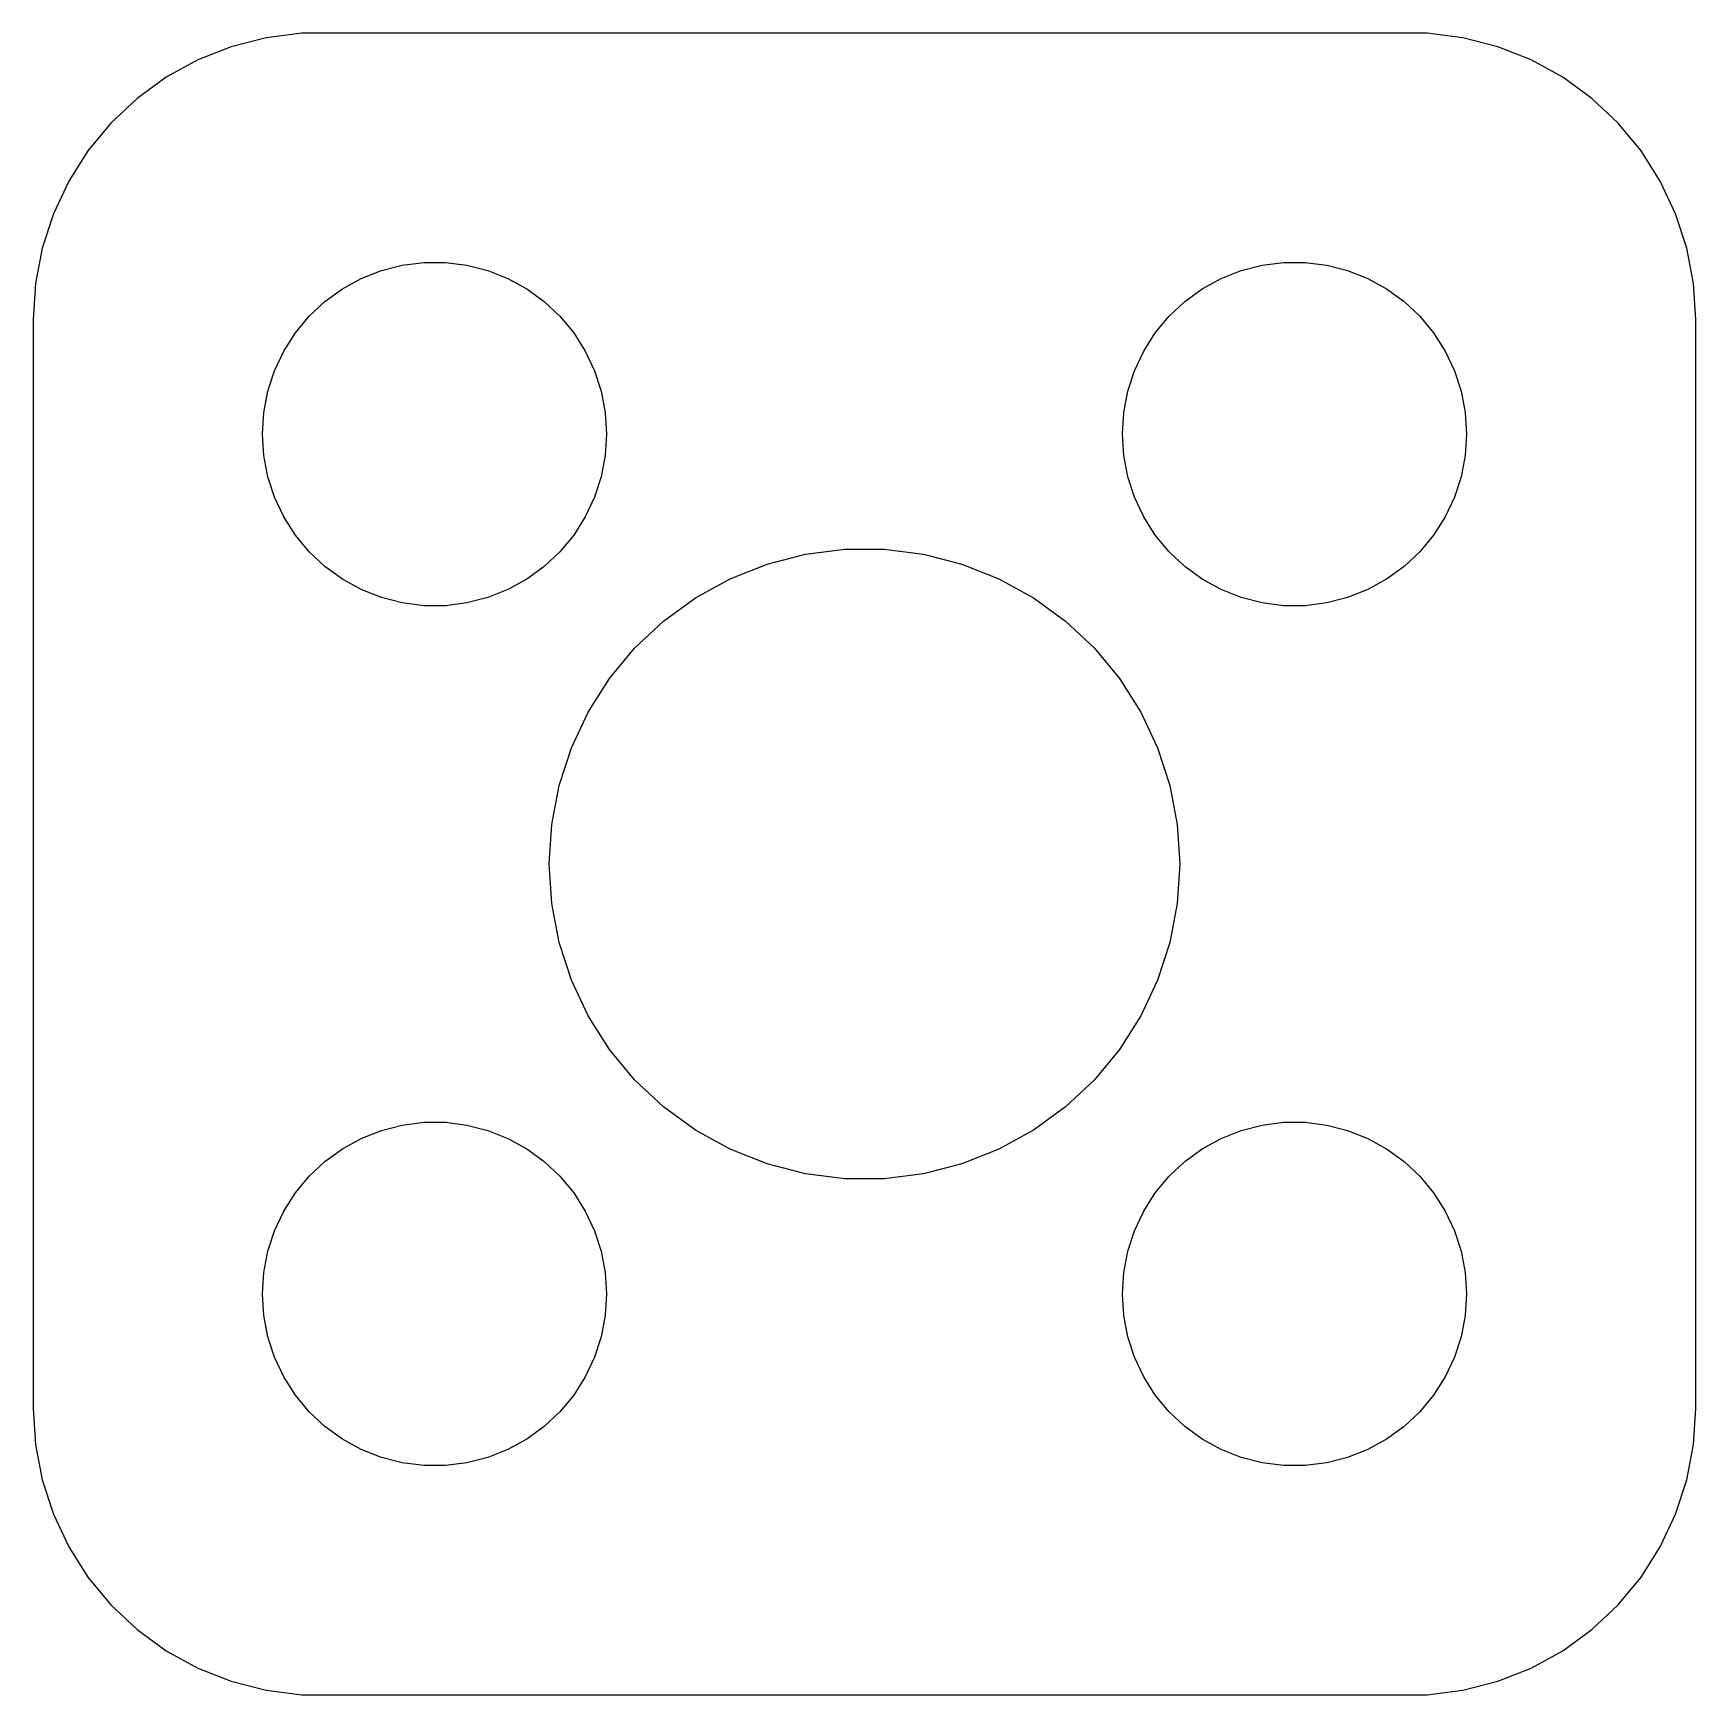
# Model space of a CAD drawing. Header units: metres. Extents: x -14.5 to 14.5, y 24.5 to 53.5.
import ezdxf

# ---------------------------------------------------------------- set-up
doc = ezdxf.new("R2010")
doc.units = ezdxf.units.M

msp = doc.modelspace()

# ---------------------------------------------------------------- linework, layer by layer
for p, q in [((-10.4369, 53.4114), (-11.0451, 53.2553)), ((-9.81395, 53.4901), (-10.4369, 53.4114)), ((9.81395, 53.4901), (-9.81395, 53.4901)), ((10.4369, 53.4114), (9.81395, 53.4901)), ((11.0451, 53.2553), (10.4369, 53.4114)), ((-11.0451, 53.2553), (-11.6289, 53.0241)), ((11.6289, 53.0241), (11.0451, 53.2553)), ((-11.6289, 53.0241), (-12.1791, 52.7216)), ((12.1791, 52.7216), (11.6289, 53.0241)), ((-12.1791, 52.7216), (-12.6871, 52.3526)), ((12.6871, 52.3526), (12.1791, 52.7216)), ((-12.6871, 52.3526), (-13.1448, 51.9227)), ((13.1448, 51.9227), (12.6871, 52.3526)), ((-13.1448, 51.9227), (-13.5451, 51.4389)), ((13.5451, 51.4389), (13.1448, 51.9227)), ((-13.5451, 51.4389), (-13.8815, 50.9088)), ((13.8815, 50.9088), (13.5451, 51.4389)), ((-13.8815, 50.9088), (-14.1489, 50.3406)), ((14.1489, 50.3406), (13.8815, 50.9088)), ((-14.1489, 50.3406), (-14.3429, 49.7434)), ((14.3429, 49.7434), (14.1489, 50.3406)), ((-14.3429, 49.7434), (-14.4606, 49.1267)), ((14.4606, 49.1267), (14.3429, 49.7434)), ((-8.77733, 49.2145), (-8.42705, 49.3532)), ((-8.42705, 49.3532), (-8.06213, 49.4469)), ((-8.06213, 49.4469), (-7.68837, 49.4941)), ((-7.68837, 49.4941), (-7.31161, 49.4941)), ((-7.31161, 49.4941), (-6.93785, 49.4469)), ((-6.93785, 49.4469), (-6.57294, 49.3532)), ((-6.57294, 49.3532), (-6.22266, 49.2145)), ((6.22266, 49.2145), (6.57294, 49.3532)), ((6.57294, 49.3532), (6.93785, 49.4469)), ((6.93785, 49.4469), (7.31161, 49.4941)), ((7.31161, 49.4941), (7.68837, 49.4941)), ((7.68837, 49.4941), (8.06213, 49.4469)), ((8.06213, 49.4469), (8.42705, 49.3532)), ((8.42705, 49.3532), (8.77733, 49.2145)), ((-14.4606, 49.1267), (-14.5, 48.5)), ((-9.41226, 48.8115), (-9.10747, 49.033)), ((-9.10747, 49.033), (-8.77733, 49.2145)), ((-6.22266, 49.2145), (-5.89252, 49.033)), ((-5.89252, 49.033), (-5.58772, 48.8115)), ((5.58772, 48.8115), (5.89252, 49.033)), ((5.89252, 49.033), (6.22266, 49.2145)), ((8.77733, 49.2145), (9.10747, 49.033)), ((9.10747, 49.033), (9.41226, 48.8115)), ((14.5, 48.5), (14.4606, 49.1267)), ((-9.6869, 48.5536), (-9.41226, 48.8115)), ((-5.58772, 48.8115), (-5.31308, 48.5536)), ((5.31308, 48.5536), (5.58772, 48.8115)), ((9.41226, 48.8115), (9.6869, 48.5536)), ((-14.5, 48.5), (-14.5, 29.5)), ((-9.92705, 48.2634), (-9.6869, 48.5536)), ((-5.31308, 48.5536), (-5.07294, 48.2634)), ((5.07294, 48.2634), (5.31308, 48.5536)), ((9.6869, 48.5536), (9.92705, 48.2634)), ((14.5, 29.5), (14.5, 48.5)), ((-10.1289, 47.9453), (-9.92705, 48.2634)), ((-5.07294, 48.2634), (-4.87108, 47.9453)), ((4.87108, 47.9453), (5.07294, 48.2634)), ((9.92705, 48.2634), (10.1289, 47.9453)), ((-10.2893, 47.6044), (-10.1289, 47.9453)), ((-4.87108, 47.9453), (-4.71066, 47.6044)), ((4.71066, 47.6044), (4.87108, 47.9453)), ((10.1289, 47.9453), (10.2893, 47.6044)), ((-10.4057, 47.2461), (-10.2893, 47.6044)), ((-4.71066, 47.6044), (-4.59424, 47.2461)), ((4.59424, 47.2461), (4.71066, 47.6044)), ((10.2893, 47.6044), (10.4057, 47.2461)), ((-10.4763, 46.876), (-10.4057, 47.2461)), ((-4.59424, 47.2461), (-4.52365, 46.876)), ((4.52365, 46.876), (4.59424, 47.2461)), ((10.4057, 47.2461), (10.4763, 46.876)), ((-10.5, 46.5), (-10.4763, 46.876)), ((-4.52365, 46.876), (-4.5, 46.5)), ((4.5, 46.5), (4.52365, 46.876)), ((10.4763, 46.876), (10.5, 46.5)), ((-10.4763, 46.124), (-10.5, 46.5)), ((-4.5, 46.5), (-4.52365, 46.124)), ((4.52365, 46.124), (4.5, 46.5)), ((10.5, 46.5), (10.4763, 46.124)), ((-10.4057, 45.7539), (-10.4763, 46.124)), ((-4.52365, 46.124), (-4.59424, 45.7539)), ((4.59424, 45.7539), (4.52365, 46.124)), ((10.4763, 46.124), (10.4057, 45.7539)), ((-10.2893, 45.3956), (-10.4057, 45.7539)), ((-4.59424, 45.7539), (-4.71066, 45.3956)), ((4.71066, 45.3956), (4.59424, 45.7539)), ((10.4057, 45.7539), (10.2893, 45.3956)), ((-10.1289, 45.0547), (-10.2893, 45.3956)), ((-4.71066, 45.3956), (-4.87108, 45.0547)), ((4.87108, 45.0547), (4.71066, 45.3956)), ((10.2893, 45.3956), (10.1289, 45.0547)), ((-9.92705, 44.7366), (-10.1289, 45.0547)), ((-4.87108, 45.0547), (-5.07294, 44.7366)), ((5.07294, 44.7366), (4.87108, 45.0547)), ((10.1289, 45.0547), (9.92705, 44.7366)), ((-9.6869, 44.4464), (-9.92705, 44.7366)), ((-5.07294, 44.7366), (-5.31308, 44.4464)), ((5.31308, 44.4464), (5.07294, 44.7366)), ((9.92705, 44.7366), (9.6869, 44.4464)), ((-9.41226, 44.1884), (-9.6869, 44.4464)), ((-5.31308, 44.4464), (-5.58772, 44.1884)), ((-1.69958, 44.2308), (-1.03059, 44.4026)), ((-1.03059, 44.4026), (-0.34534, 44.4891)), ((-0.34534, 44.4891), (0.34534, 44.4891)), ((0.34534, 44.4891), (1.03059, 44.4026)), ((1.03059, 44.4026), (1.69958, 44.2308)), ((5.58772, 44.1884), (5.31308, 44.4464)), ((9.6869, 44.4464), (9.41226, 44.1884)), ((-9.10747, 43.967), (-9.41226, 44.1884)), ((-5.58772, 44.1884), (-5.89252, 43.967)), ((-2.34178, 43.9765), (-1.69958, 44.2308)), ((1.69958, 44.2308), (2.34178, 43.9765)), ((5.89252, 43.967), (5.58772, 44.1884)), ((9.41226, 44.1884), (9.10747, 43.967)), ((-8.77733, 43.7855), (-9.10747, 43.967)), ((-5.89252, 43.967), (-6.22266, 43.7855)), ((-2.94704, 43.6438), (-2.34178, 43.9765)), ((2.34178, 43.9765), (2.94704, 43.6438)), ((6.22266, 43.7855), (5.89252, 43.967)), ((9.10747, 43.967), (8.77733, 43.7855)), ((-8.42705, 43.6468), (-8.77733, 43.7855)), ((-8.06213, 43.5531), (-8.42705, 43.6468)), ((-7.68837, 43.5059), (-8.06213, 43.5531)), ((-7.31161, 43.5059), (-7.68837, 43.5059)), ((-6.93785, 43.5531), (-7.31161, 43.5059)), ((-6.57294, 43.6468), (-6.93785, 43.5531)), ((-6.22266, 43.7855), (-6.57294, 43.6468)), ((-3.50583, 43.2378), (-2.94704, 43.6438)), ((2.94704, 43.6438), (3.50583, 43.2378)), ((6.57294, 43.6468), (6.22266, 43.7855)), ((6.93785, 43.5531), (6.57294, 43.6468)), ((7.31161, 43.5059), (6.93785, 43.5531)), ((7.68837, 43.5059), (7.31161, 43.5059)), ((8.06213, 43.5531), (7.68837, 43.5059)), ((8.42705, 43.6468), (8.06213, 43.5531)), ((8.77733, 43.7855), (8.42705, 43.6468)), ((-4.00932, 42.765), (-3.50583, 43.2378)), ((3.50583, 43.2378), (4.00932, 42.765)), ((-4.44958, 42.2328), (-4.00932, 42.765)), ((4.00932, 42.765), (4.44958, 42.2328)), ((-4.81967, 41.6496), (-4.44958, 42.2328)), ((4.44958, 42.2328), (4.81967, 41.6496)), ((-5.11377, 41.0247), (-4.81967, 41.6496)), ((4.81967, 41.6496), (5.11377, 41.0247)), ((-5.32719, 40.3678), (-5.11377, 41.0247)), ((5.11377, 41.0247), (5.32719, 40.3678)), ((-5.45662, 39.6893), (-5.32719, 40.3678)), ((5.32719, 40.3678), (5.45662, 39.6893)), ((-5.5, 39), (-5.45662, 39.6893)), ((5.45662, 39.6893), (5.5, 39)), ((-5.45662, 38.3107), (-5.5, 39)), ((5.5, 39), (5.45662, 38.3107)), ((-5.32719, 37.6322), (-5.45662, 38.3107)), ((5.45662, 38.3107), (5.32719, 37.6322)), ((-5.11377, 36.9753), (-5.32719, 37.6322)), ((5.32719, 37.6322), (5.11377, 36.9753)), ((-4.81967, 36.3504), (-5.11377, 36.9753)), ((5.11377, 36.9753), (4.81967, 36.3504)), ((-4.44958, 35.7672), (-4.81967, 36.3504)), ((4.81967, 36.3504), (4.44958, 35.7672)), ((-4.00932, 35.235), (-4.44958, 35.7672)), ((4.44958, 35.7672), (4.00932, 35.235)), ((-3.50583, 34.7622), (-4.00932, 35.235)), ((4.00932, 35.235), (3.50583, 34.7622)), ((-2.94704, 34.3562), (-3.50583, 34.7622)), ((3.50583, 34.7622), (2.94704, 34.3562)), ((-8.77733, 34.2145), (-8.42705, 34.3532)), ((-8.42705, 34.3532), (-8.06213, 34.4469)), ((-8.06213, 34.4469), (-7.68837, 34.4941)), ((-7.68837, 34.4941), (-7.31161, 34.4941)), ((-7.31161, 34.4941), (-6.93785, 34.4469)), ((-6.93785, 34.4469), (-6.57294, 34.3532)), ((-6.57294, 34.3532), (-6.22266, 34.2145)), ((-2.34178, 34.0235), (-2.94704, 34.3562)), ((2.94704, 34.3562), (2.34178, 34.0235)), ((6.22266, 34.2145), (6.57294, 34.3532)), ((6.57294, 34.3532), (6.93785, 34.4469)), ((6.93785, 34.4469), (7.31161, 34.4941)), ((7.31161, 34.4941), (7.68837, 34.4941)), ((7.68837, 34.4941), (8.06213, 34.4469)), ((8.06213, 34.4469), (8.42705, 34.3532)), ((8.42705, 34.3532), (8.77733, 34.2145)), ((-9.41226, 33.8116), (-9.10747, 34.033)), ((-9.10747, 34.033), (-8.77733, 34.2145)), ((-6.22266, 34.2145), (-5.89252, 34.033)), ((-5.89252, 34.033), (-5.58772, 33.8116)), ((-1.69958, 33.7692), (-2.34178, 34.0235)), ((2.34178, 34.0235), (1.69958, 33.7692)), ((5.58772, 33.8116), (5.89252, 34.033)), ((5.89252, 34.033), (6.22266, 34.2145)), ((8.77733, 34.2145), (9.10747, 34.033)), ((9.10747, 34.033), (9.41226, 33.8116)), ((-9.6869, 33.5536), (-9.41226, 33.8116)), ((-5.58772, 33.8116), (-5.31308, 33.5536)), ((-1.03059, 33.5974), (-1.69958, 33.7692)), ((1.69958, 33.7692), (1.03059, 33.5974)), ((5.31308, 33.5536), (5.58772, 33.8116)), ((9.41226, 33.8116), (9.6869, 33.5536)), ((-9.92705, 33.2634), (-9.6869, 33.5536)), ((-5.31308, 33.5536), (-5.07294, 33.2634)), ((-0.34534, 33.5109), (-1.03059, 33.5974)), ((0.34534, 33.5109), (-0.34534, 33.5109)), ((1.03059, 33.5974), (0.34534, 33.5109)), ((5.07294, 33.2634), (5.31308, 33.5536)), ((9.6869, 33.5536), (9.92705, 33.2634)), ((-10.1289, 32.9453), (-9.92705, 33.2634)), ((-5.07294, 33.2634), (-4.87108, 32.9453)), ((4.87108, 32.9453), (5.07294, 33.2634)), ((9.92705, 33.2634), (10.1289, 32.9453)), ((-10.2893, 32.6044), (-10.1289, 32.9453)), ((-4.87108, 32.9453), (-4.71066, 32.6044)), ((4.71066, 32.6044), (4.87108, 32.9453)), ((10.1289, 32.9453), (10.2893, 32.6044)), ((-10.4057, 32.2461), (-10.2893, 32.6044)), ((-4.71066, 32.6044), (-4.59424, 32.2461)), ((4.59424, 32.2461), (4.71066, 32.6044)), ((10.2893, 32.6044), (10.4057, 32.2461)), ((-10.4763, 31.876), (-10.4057, 32.2461)), ((-4.59424, 32.2461), (-4.52365, 31.876)), ((4.52365, 31.876), (4.59424, 32.2461)), ((10.4057, 32.2461), (10.4763, 31.876)), ((-10.5, 31.5), (-10.4763, 31.876)), ((-4.52365, 31.876), (-4.5, 31.5)), ((4.5, 31.5), (4.52365, 31.876)), ((10.4763, 31.876), (10.5, 31.5)), ((-10.4763, 31.124), (-10.5, 31.5)), ((-4.5, 31.5), (-4.52365, 31.124)), ((4.52365, 31.124), (4.5, 31.5)), ((10.5, 31.5), (10.4763, 31.124)), ((-10.4057, 30.7539), (-10.4763, 31.124)), ((-4.52365, 31.124), (-4.59424, 30.7539)), ((4.59424, 30.7539), (4.52365, 31.124)), ((10.4763, 31.124), (10.4057, 30.7539)), ((-10.2893, 30.3956), (-10.4057, 30.7539)), ((-4.59424, 30.7539), (-4.71066, 30.3956)), ((4.71066, 30.3956), (4.59424, 30.7539)), ((10.4057, 30.7539), (10.2893, 30.3956)), ((-10.1289, 30.0547), (-10.2893, 30.3956)), ((-4.71066, 30.3956), (-4.87108, 30.0547)), ((4.87108, 30.0547), (4.71066, 30.3956)), ((10.2893, 30.3956), (10.1289, 30.0547)), ((-9.92705, 29.7366), (-10.1289, 30.0547)), ((-4.87108, 30.0547), (-5.07294, 29.7366)), ((5.07294, 29.7366), (4.87108, 30.0547)), ((10.1289, 30.0547), (9.92705, 29.7366)), ((-9.6869, 29.4464), (-9.92705, 29.7366)), ((-5.07294, 29.7366), (-5.31308, 29.4464)), ((5.31308, 29.4464), (5.07294, 29.7366)), ((9.92705, 29.7366), (9.6869, 29.4464)), ((-14.5, 29.5), (-14.4606, 28.8733)), ((-9.41226, 29.1885), (-9.6869, 29.4464)), ((-5.31308, 29.4464), (-5.58772, 29.1885)), ((5.58772, 29.1885), (5.31308, 29.4464)), ((9.6869, 29.4464), (9.41226, 29.1885)), ((14.4606, 28.8733), (14.5, 29.5)), ((-9.10747, 28.967), (-9.41226, 29.1885)), ((-5.58772, 29.1885), (-5.89252, 28.967)), ((5.89252, 28.967), (5.58772, 29.1885)), ((9.41226, 29.1885), (9.10747, 28.967)), ((-14.4606, 28.8733), (-14.3429, 28.2566)), ((-8.77733, 28.7855), (-9.10747, 28.967)), ((-8.42705, 28.6468), (-8.77733, 28.7855)), ((-6.22266, 28.7855), (-6.57294, 28.6468)), ((-5.89252, 28.967), (-6.22266, 28.7855)), ((6.22266, 28.7855), (5.89252, 28.967)), ((6.57294, 28.6468), (6.22266, 28.7855)), ((8.77733, 28.7855), (8.42705, 28.6468)), ((9.10747, 28.967), (8.77733, 28.7855)), ((14.3429, 28.2566), (14.4606, 28.8733)), ((-8.06213, 28.5531), (-8.42705, 28.6468)), ((-7.68837, 28.5059), (-8.06213, 28.5531)), ((-7.31161, 28.5059), (-7.68837, 28.5059)), ((-6.93785, 28.5531), (-7.31161, 28.5059)), ((-6.57294, 28.6468), (-6.93785, 28.5531)), ((6.93785, 28.5531), (6.57294, 28.6468)), ((7.31161, 28.5059), (6.93785, 28.5531)), ((7.68837, 28.5059), (7.31161, 28.5059)), ((8.06213, 28.5531), (7.68837, 28.5059)), ((8.42705, 28.6468), (8.06213, 28.5531)), ((-14.3429, 28.2566), (-14.1489, 27.6594)), ((14.1489, 27.6594), (14.3429, 28.2566)), ((-14.1489, 27.6594), (-13.8815, 27.0912)), ((13.8815, 27.0912), (14.1489, 27.6594)), ((-13.8815, 27.0912), (-13.5451, 26.5611)), ((13.5451, 26.5611), (13.8815, 27.0912)), ((-13.5451, 26.5611), (-13.1448, 26.0773)), ((13.1448, 26.0773), (13.5451, 26.5611)), ((-13.1448, 26.0773), (-12.6871, 25.6474)), ((12.6871, 25.6474), (13.1448, 26.0773)), ((-12.6871, 25.6474), (-12.1791, 25.2784)), ((12.1791, 25.2784), (12.6871, 25.6474)), ((-12.1791, 25.2784), (-11.6289, 24.9759)), ((11.6289, 24.9759), (12.1791, 25.2784)), ((-11.6289, 24.9759), (-11.0451, 24.7447)), ((11.0451, 24.7447), (11.6289, 24.9759)), ((-11.0451, 24.7447), (-10.4369, 24.5886)), ((10.4369, 24.5886), (11.0451, 24.7447)), ((-10.4369, 24.5886), (-9.81395, 24.5099)), ((-9.81395, 24.5099), (9.81395, 24.5099)), ((9.81395, 24.5099), (10.4369, 24.5886))]:
    msp.add_line(p, q)

doc.saveas('drawing.dxf')
